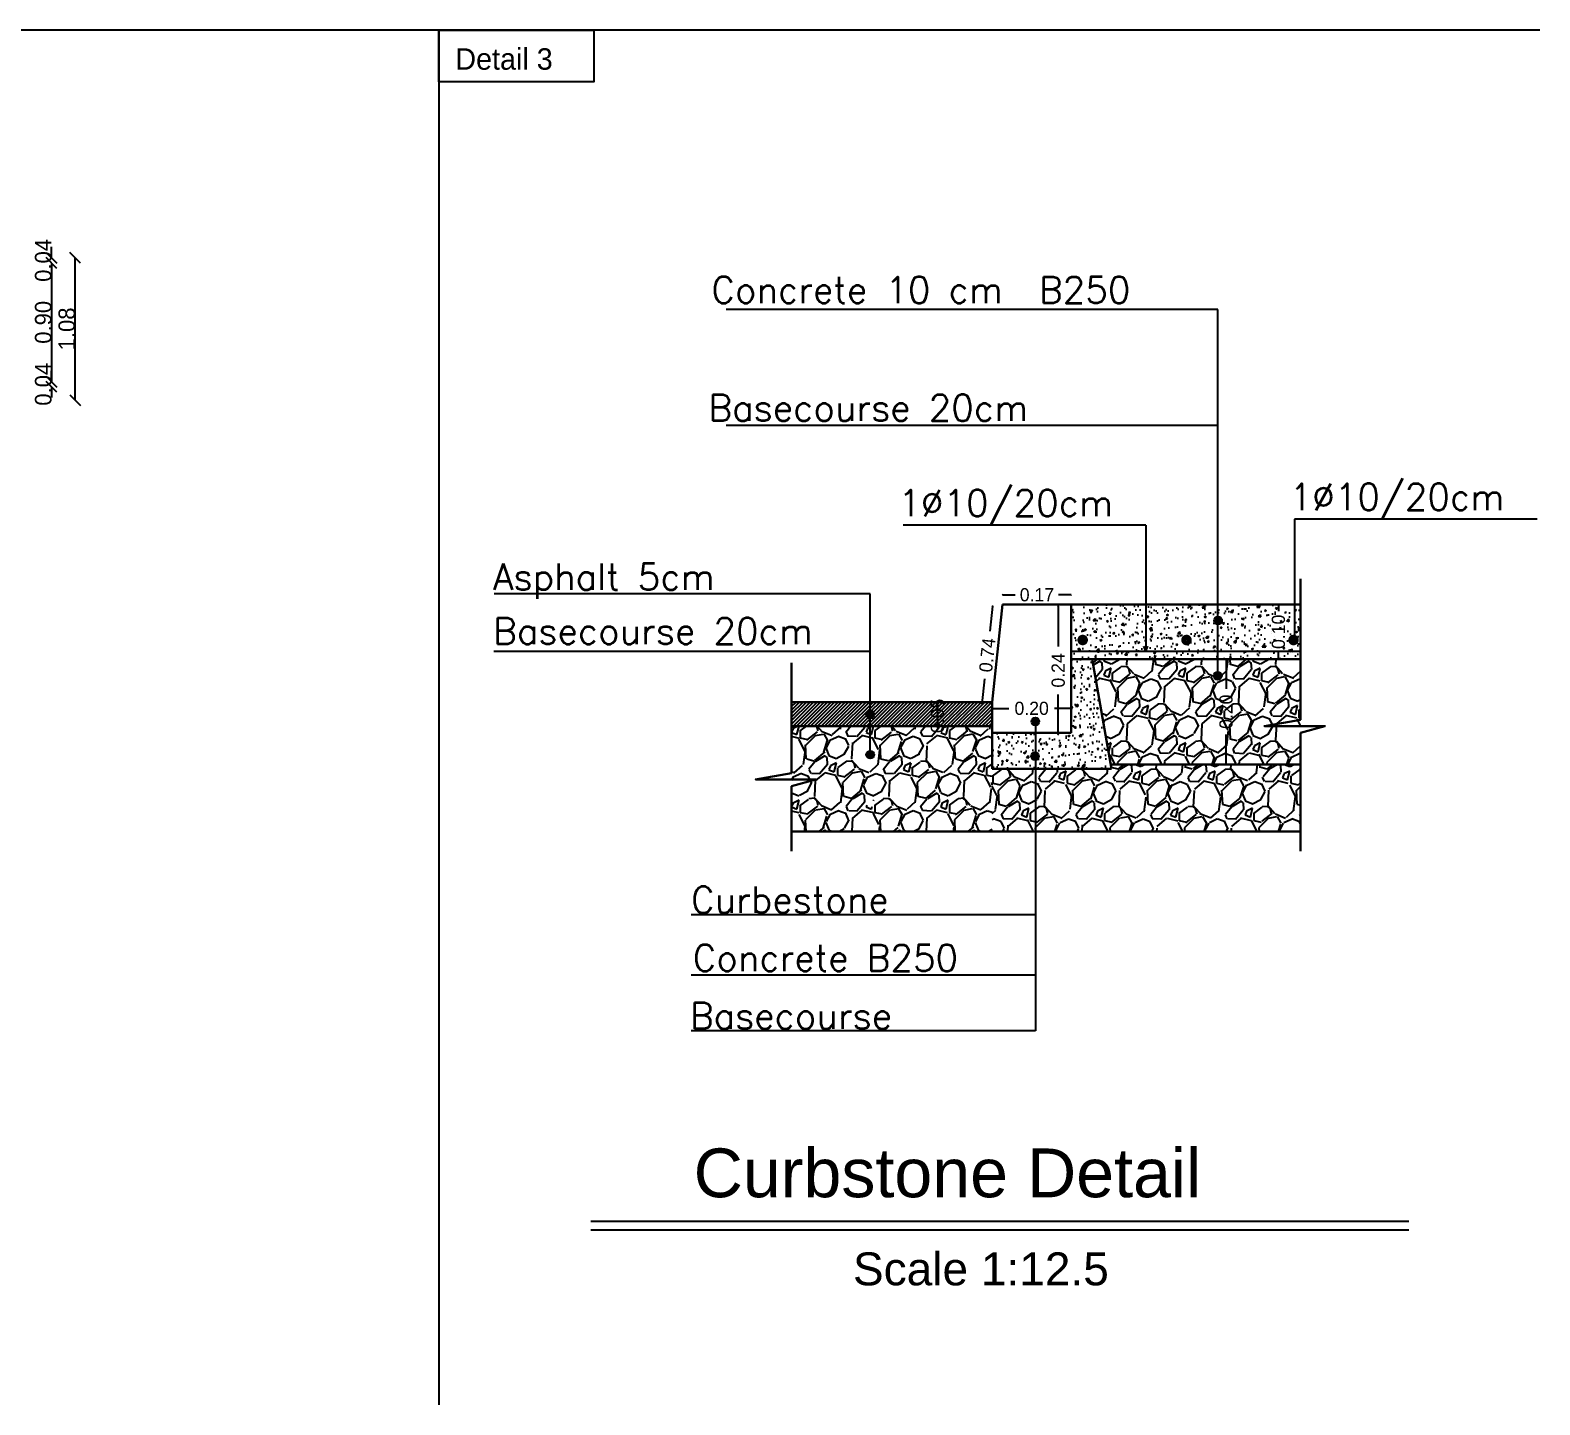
# Model space of a CAD drawing. Extents: x 151242 to 151523, y 158752 to 159354.
# Drawn here: x 151377.65 to 151400.56, y 158812.15 to 158833.02 of the extents above; entities that cross this region are included whole.
import ezdxf

# ---------------------------------------------------------------- set-up
doc = ezdxf.new("R2010")
doc.units = 0
doc.header["$LTSCALE"] = 3
doc.header["$MEASUREMENT"] = 0
doc.header["$PDMODE"] = 2
doc.header["$PDSIZE"] = 0.03
doc.linetypes.add('HIDDEN', pattern=[9.524999999999999, 6.349999999999999, -3.174999999999999])
doc.layers.get('0').update_dxf_attribs({"linetype": 'CONTINUOUS'})
doc.layers.get('DEFPOINTS').update_dxf_attribs({"linetype": 'CONTINUOUS'})
for name, color, linetype in [('0-FRAME', 13, 'CONTINUOUS'), ('1622', 7, 'HIDDEN'), ('BOUNDRY CT', 40, 'CONTINUOUS'), ('HACH', 8, 'CONTINUOUS'), ('POLI', 3, 'CONTINUOUS'), ('ST', 2, 'CONTINUOUS'), ('TEXTS', 1, 'CONTINUOUS')]:
    doc.layers.add(name, color=color, linetype=linetype)
doc.styles.add('BROWDWAY', font='', dxfattribs={"height": 0.4})
doc.styles.add('FUTURA', font='SAS_____.PFB')
doc.styles.add('ROMANS', font='romans.shx')
doc.styles.get('BROWDWAY').set_extended_font_data('BroadwayEngraved BT')
doc.dimstyles.new('1-25', dxfattribs={"dimtxt": 0.2, "dimasz": 0.01, "dimexe": 0, "dimexo": 0, "dimgap": 0.08, "dimtad": 0, "dimlfac": 0.25, "dimzin": 0, "dimdsep": 46, "dimtxsty": 'Standard', "dimblk1": 'OBLIQUE', "dimblk2": 'OBLIQUE', "dimsah": 1, "dimcen": 0, "dimse1": 1, "dimse2": 1, "dimclrd": 256, "dimclre": 256, "dimclrt": 4, "dimadec": 0, "dimazin": 0, "dimtfac": 5.55555555555555, "dimtix": 1, "dimtofl": 0, "dimtmove": 2, "dimatfit": 3, "dimldrblk": 'OBLIQUE', "dimfxl": 1, "dimtolj": 1, "dimtzin": 0, "dimarcsym": 0})
doc.dimstyles.new('1.50ma', dxfattribs={"dimtxt": 0.25, "dimasz": 0.1635000000000001, "dimexe": 0.18, "dimexo": 0.0625, "dimgap": 0, "dimtad": 1, "dimlfac": 0.5, "dimzin": 0, "dimdsep": 46, "dimtxsty": 'Standard', "dimblk": 'OBLIQUE', "dimcen": 0, "dimse1": 1, "dimse2": 1, "dimclrd": 250, "dimclrt": 4, "dimadec": 0, "dimazin": 0, "dimtfac": 1, "dimtix": 1, "dimtofl": 0, "dimtmove": 0, "dimatfit": 3, "dimldrblk": 'OBLIQUE', "dimfxl": 0.18, "dimtolj": 1, "dimtzin": 0, "dimarcsym": 0})
pattern_1 = [(49.99999999999999, (0, 0), (0.2869040730403014, -0.02510085399303804), [0.03, -0.33]), (355, (0, 0), (-0.05550053344520001, 0.3008768534800048), [0.024, -0.264]), (100.45144446, (0.0239086724, -0.0020917376), (0.2314035386908448, 0.2757759963874518), [0.0254960768, -0.2804568447999999]), (46.18420000000002, (0, 0.08), (0.4268965322686289, -0.06620771231723062), [0.04499999999999999, -0.4949999999999999]), (96.63563549, (0.035574698, 0.0744826772), (0.3738647782696913, 0.3896474403098202), [0.0382441368, -0.4206855039999999]), (351.1841639899999, (0, 0.08), (0.3738647780219093, 0.3896474401079961), [0.036, -0.3960000004]), (21, (0.04, 0.06), (0.2387628208473847, -0.1610475562661355), [0.03, -0.33]), (326.0000000000001, (0.04, 0.06), (0.0973261327686327, 0.2900600180187412), [0.024, -0.264]), (71.45144474, (0.0598969016, 0.0465793704), (0.3360889506919885, 0.1290124611225415), [0.025496076, -0.2804568448]), (37.50000000000001, (0, 0), (0.004863942126916268, 0.1331575415325246), [0, -0.2608, 0, -0.268, 0, -0.265]), (7.499999999999999, (0, 0), (0.1052278149768594, 0.1577646847529441), [0, -0.1528, 0, -0.2548, 0, -0.101]), (327.5, (-0.0892, 0), (0.2135289744689636, -0.009021948693751903), [0, -0.1, 0, -0.312, 0, -0.414]), (317.5, (-0.1292, 0), (0.2332744677369545, 0.04004199293292709), [0, -0.13, 0, -0.2072, 0, -0.294])]
pattern_2 = [(273.0128, (150725.0591617529, 158805.56847989), (0.565687183919264, -9.61665198302235), [0.1076288, -10.6552704]), (229.9697, (150725.0648186071, 158805.4609996592), (6.222545186769226, 7.353906201668882), [0.1846943999999984, -18.28473999999978]), (177.5104, (150724.9460246679, 158805.319578303), (11.87939358012058, -0.5656955821276818), [0.1302303999999985, -12.89282559999983]), (312.2737000000001, (150724.8668287084, 158804.957539631), (-10.7480254936114, 11.8793918380825), [0.1681904, -16.6508464]), (337.8337, (150724.9799657934, 158804.8330888375), (-9.616655797693452, 3.959790341478234), [0.164924, -16.3274984]), (42.27369999999998, (150725.1327008581, 158804.7708634408), (-11.8793918380825, -10.7480254936114), [0.1681904, -16.6508464]), (82.6942, (150725.2571516516, 158804.8840005258), (-1.697065857817582, -13.01076350148066), [0.2224232, -22.0198792]), (117.2553, (150725.2854359229, 158805.1046178415), (-8.485273153999925, 16.40488127990042), [0.2099903999999974, -20.7890567999998]), (166.4296, (150725.1892694006, 158805.2912940317), (-11.87939577410374, 2.828419659008823), [0.16876, -16.7072584]), (220.2364, (150725.0252206274, 158805.3308920115), (6.788220844859939, 5.656859574661686), [0.1926656, -9.440610399999999]), (267.3974, (150724.8781424169, 158805.206441218), (-0.565694062433434, -13.01076445313825), [0.2491584000000001, -24.66670000000001]), (183.8141, (150725.4325141333, 158805.5119113475), (-7.353910671502291, -0.5656886117171255), [0.0850408, -8.4190752]), (216.4692, (150725.3476613196, 158805.5062544932), (8.485284878577707, 6.222534229592313), [0.1617896, -16.0172088]), (270, (150725.2175536719, 158805.410087971), (0.5656855999999999, -0.5656856000000001), [0.1131368, -1.0182336]), (248.1986, (150725.1100734411, 158805.4383722422), (1.697055372806991, 3.959798571969967), [0.06092640000000001, -6.031691999999998]), (336.8013999999999, (150725.0874460241, 158805.3818036997), (-2.262741803606685, 1.131371054965168), [0.0861624, -4.221969599999999]), (75.96379999999999, (150725.1666419836, 158805.3478625742), (0.5656829012835892, 2.82842741088613), [0.1399432, -4.5248184]), (206.5651, (150725.2005831091, 158805.4836270762), (1.697055617416976, 0.5656865740657836), [0.1011928, -2.4286296]), (61.38950000000002, (150724.7593484776, 158805.0537061533), (3.959803342203989, 7.353907643999976), [0.14176, -14.034276]), (115.3461999999999, (150724.8272307286, 158805.1781569468), (3.95980187121851, -8.485279893827348), [0.1189288, -11.7739264]), (338.1986, (150725.0874460241, 158805.5967641612), (-3.959798571969967, 1.697055372806991), [0.121852, -5.9707664]), (28.61050000000004, (150725.2005831091, 158805.5515093272), (-7.353907643999976, -3.959803342203984), [0.14176, -14.03427599999999]), (24.44400000000003, (150725.1100734411, 158804.7029811898), (-3.959796753309471, -1.697059583044435), [0.136704, -6.698499200000001]), (339.7751, (150725.2345242346, 158804.7595497323), (-9.050964316442156, 3.39411890381011), [0.1145424, -11.3397144]), (111.8014, (150725.6587883033, 158805.0367355905), (-1.697055372806991, 3.959798571969967), [0.1218519999999991, -5.970766399999967]), (62.35400000000001, (150725.6135334693, 158805.1498726755), (-5.091173076708678, -9.616650256318806), [0.1341047999999985, -13.27633919999982]), (114.444, (150725.3816024451, 158804.7595497323), (1.697059583044432, -3.959796753309472), [0.06835199999999925, -6.766851199999912]), (146.3099, (150725.6248471778, 158805.002794465), (-2.828426210820607, 1.697058039825466), [0.040792, -4.038423199999997]), (210.9638, (150725.5909060523, 158805.025421882), (2.26274090973296, 1.131372257679343), [0.164924, -3.133559999999999]), (231.009, (150725.4494846961, 158804.9405690683), (5.091169069724893, 6.222539147442219), [0.15284, -15.1311384]), (348.6901, (150725.2175536719, 158805.296950886), (-1.697056779596571, 0.5656844198755618), [0.1153776, -2.7690632]), (38.15720000000004, (150725.3306907568, 158805.274323469), (10.74802723940545, 8.485276490989566), [0.2014351999999998, -19.94205039999999]), (105.9453999999998, (150725.4890826758, 158805.3987742625), (1.697056477006944, -6.222539907373321), [0.08236479999999956, -8.154139199999944]), (135, (150725.4664552588, 158805.477970222), (-1.131370849898476, 1.6e-16), [0.048, -0.752]), (165.2564, (150725.4212004248, 158804.9462259225), (6.222538171221657, -1.697060556550131), [0.1111391999999988, -11.0028159999999]), (93.01279999999954, (150725.3137201941, 158804.9745101938), (-0.5656871839192661, 9.61665198302235), [0.2152575999999997, -10.54764159999998]), (45, (150725.3024064856, 158805.1894706553), (1.6e-16, 1.131370849898476), [0.208, -0.592]), (10.30480000000005, (150725.4494846961, 158805.3365488657), (-9.616653846852067, -1.697048156918531), [0.1264911999999999, -12.52261919999998]), (299.0546, (150725.5739354896, 158805.3591762827), (1.697056409116411, -2.82842713376804), [0.1164815999999998, -5.707606399999986]), (252.646, (150725.6305040321, 158805.2573529063), (-5.091162089498364, -16.40487931493789), [0.1896519999999984, -18.77557919999978]), (220.4261, (150725.5739354896, 158805.0763335703), (-7.919593324210969, -6.788228356127291), [0.2006391999999995, -19.86325919999993])]

# ---------------------------------------------------------------- blocks, each defined once
blk = doc.blocks.new('_OBLIQUE')
at = {"color": 0, "linetype": 'ByBlock'}
blk.add_line((-0.5, -0.5), (0.5, 0.5), dxfattribs=at)
blk = doc.blocks.new('*D333')
at = {"lineweight": -2, "ltscale": 0.1, "transparency": 16777216}
for p, q in [((151395.7995566402, 158823.4708558927), (151395.7995566402, 158823.0175225594)), ((151395.7995566402, 158821.8708558927), (151395.7995566402, 158822.3241892261))]:
    blk.add_line(p, q, dxfattribs=at)
at = {"layer": 'DEFPOINTS', "color": 0, "ltscale": 0.1, "transparency": 16777216}
for p in [(151395.8990928074, 158823.4708558927), (151395.7995566402, 158821.8708558927), (151395.8990928074, 158821.8708558927)]:
    blk.add_point(p, dxfattribs=at)
at = {"lineweight": -2, "ltscale": 0.1, "transparency": 16777216, "xscale": 0.01, "yscale": 0.01, "zscale": 0.01}
for p, rotation in [((151395.7995566402, 158823.4708558927), 90), ((151395.7995566402, 158821.8708558927), 270)]:
    blk.add_blockref('_OBLIQUE', p, dxfattribs=dict(at, rotation=rotation))
at = {"color": 4, "ltscale": 0.1, "transparency": 16777216, "insert": (151395.7995566402, 158822.6708558928), "char_height": 0.2, "attachment_point": 5, "rotation": 90}
blk.add_mtext('\\A1;0.20', dxfattribs=at)
blk = doc.blocks.new('*D334')
at = {"lineweight": -2, "ltscale": 0.1, "transparency": 16777216}
for p, q in [((151396.5944153712, 158824.2967243038), (151396.5944153712, 158824.1971234316)), ((151396.5944153712, 158823.4708558927), (151396.5944153712, 158823.5704567649))]:
    blk.add_line(p, q, dxfattribs=at)
at = {"layer": 'DEFPOINTS', "color": 0, "ltscale": 0.1, "transparency": 16777216}
for p in [(151396.5944153712, 158824.2967243038), (151396.6820216177, 158824.2967243038), (151396.6820216177, 158823.4708558927)]:
    blk.add_point(p, dxfattribs=at)
at = {"lineweight": -2, "ltscale": 0.1, "transparency": 16777216, "xscale": 0.01, "yscale": 0.01, "zscale": 0.01}
for p, rotation in [((151396.5944153712, 158824.2967243038), 90), ((151396.5944153712, 158823.4708558927), 270)]:
    blk.add_blockref('_OBLIQUE', p, dxfattribs=dict(at, rotation=rotation))
at = {"color": 4, "ltscale": 0.1, "transparency": 16777216, "insert": (151396.5944153712, 158823.8837900983), "char_height": 0.2, "attachment_point": 5, "rotation": 90}
blk.add_mtext('\\A1;0.10', dxfattribs=at)
blk = doc.blocks.new('*D567')
at = {"layer": '1622', "lineweight": -2, "ltscale": 0.1, "transparency": 16777216}
for p, q in [((151392.4092782378, 158824.4453682684), (151392.5992782378, 158824.4453682684)), ((151393.4492782378, 158824.4453682684), (151393.2592782378, 158824.4453682684))]:
    blk.add_line(p, q, dxfattribs=at)
at = {"layer": 'DEFPOINTS', "color": 0, "ltscale": 0.1, "transparency": 16777216}
for p in [(151392.4092782378, 158824.4453682684), (151392.4092782378, 158824.2709239338), (151393.4492782378, 158824.2708558928)]:
    blk.add_point(p, dxfattribs=at)
at = {"layer": '1622', "lineweight": -2, "ltscale": 0.1, "transparency": 16777216, "xscale": 0.01, "yscale": 0.01, "zscale": 0.01, "rotation": 180}
blk.add_blockref('_OBLIQUE', (151392.4092782378, 158824.4453682684), dxfattribs=at)
at = {"layer": '1622', "lineweight": -2, "ltscale": 0.1, "transparency": 16777216, "xscale": 0.01, "yscale": 0.01, "zscale": 0.01}
blk.add_blockref('_OBLIQUE', (151393.4492782378, 158824.4453682684), dxfattribs=at)
at = {"layer": '1622', "color": 4, "ltscale": 0.1, "transparency": 16777216, "insert": (151392.9292782378, 158824.4453682684), "char_height": 0.2, "attachment_point": 5}
blk.add_mtext('\\A1;0.17', dxfattribs=at)
blk = doc.blocks.new('*D568')
at = {"layer": '1622', "lineweight": -2, "ltscale": 0.1, "transparency": 16777216}
for p, q in [((151393.2529180234, 158824.2709239338), (151393.2529180234, 158823.6613230617)), ((151393.2529180234, 158822.3250555229), (151393.2529180234, 158822.934656395))]:
    blk.add_line(p, q, dxfattribs=at)
at = {"layer": 'DEFPOINTS', "color": 0, "ltscale": 0.1, "transparency": 16777216}
for p in [(151393.3164784734, 158824.2709239338), (151393.2529180234, 158822.3250555229), (151393.3164784734, 158822.3250555229)]:
    blk.add_point(p, dxfattribs=at)
at = {"layer": '1622', "lineweight": -2, "ltscale": 0.1, "transparency": 16777216, "xscale": 0.01, "yscale": 0.01, "zscale": 0.01}
for p, rotation in [((151393.2529180234, 158824.2709239338), 90), ((151393.2529180234, 158822.3250555229), 270)]:
    blk.add_blockref('_OBLIQUE', p, dxfattribs=dict(at, rotation=rotation))
at = {"layer": '1622', "color": 4, "ltscale": 0.1, "transparency": 16777216, "insert": (151393.2529180234, 158823.2979897284), "char_height": 0.2, "attachment_point": 5, "rotation": 90}
blk.add_mtext('\\A1;0.24', dxfattribs=at)
blk = doc.blocks.new('*D569')
at = {"layer": '1622', "lineweight": -2, "ltscale": 0.1, "transparency": 16777216}
for p, q in [((151392.2492782379, 158822.7216253792), (151392.5026115712, 158822.7216253792)), ((151393.4492782378, 158822.7216253792), (151393.1959449045, 158822.7216253792))]:
    blk.add_line(p, q, dxfattribs=at)
at = {"layer": 'DEFPOINTS', "color": 0, "ltscale": 0.1, "transparency": 16777216}
for p in [(151392.2492782379, 158822.7216253792), (151392.2492782379, 158822.4537180437), (151393.4492782378, 158822.4537180437)]:
    blk.add_point(p, dxfattribs=at)
at = {"layer": '1622', "lineweight": -2, "ltscale": 0.1, "transparency": 16777216, "xscale": 0.01, "yscale": 0.01, "zscale": 0.01, "rotation": 180}
blk.add_blockref('_OBLIQUE', (151392.2492782379, 158822.7216253792), dxfattribs=at)
at = {"layer": '1622', "lineweight": -2, "ltscale": 0.1, "transparency": 16777216, "xscale": 0.01, "yscale": 0.01, "zscale": 0.01}
blk.add_blockref('_OBLIQUE', (151393.4492782378, 158822.7216253792), dxfattribs=at)
at = {"layer": '1622', "color": 4, "ltscale": 0.1, "transparency": 16777216, "insert": (151392.8492782378, 158822.7216253792), "char_height": 0.2, "attachment_point": 5}
blk.add_mtext('\\A1;0.20', dxfattribs=at)
blk = doc.blocks.new('*D570')
at = {"layer": '1622', "lineweight": -2, "ltscale": 0.1, "transparency": 16777216}
blk.add_line((151391.4208104557, 158822.7904102861), (151391.4208104557, 158822.4254311936), dxfattribs=at)
at = {"layer": 'DEFPOINTS', "color": 0, "ltscale": 0.1, "transparency": 16777216}
for p in [(151391.4208104557, 158822.7904102861), (151391.4208104557, 158822.4254311936), (151391.4208104557, 158822.4254311936)]:
    blk.add_point(p, dxfattribs=at)
at = {"layer": '1622', "lineweight": -2, "ltscale": 0.1, "transparency": 16777216, "xscale": 0.01, "yscale": 0.01, "zscale": 0.01}
for p, rotation in [((151391.4208104557, 158822.7904102861), 90), ((151391.4208104557, 158822.4254311936), 270)]:
    blk.add_blockref('_OBLIQUE', p, dxfattribs=dict(at, rotation=rotation))
at = {"layer": '1622', "color": 4, "ltscale": 0.1, "transparency": 16777216, "insert": (151391.4208104557, 158822.6079207399), "char_height": 0.2, "attachment_point": 5, "rotation": 90}
blk.add_mtext('\\A1;0.05', dxfattribs=at)
blk = doc.blocks.new('*D571')
at = {"layer": '1622', "lineweight": -2, "ltscale": 0.1, "transparency": 16777216}
for p, q in [((151392.2567144062, 158824.2709239338), (151392.2157527504, 158823.8918971182)), ((151392.0967144063, 158822.7904102862), (151392.1376760621, 158823.1694371018))]:
    blk.add_line(p, q, dxfattribs=at)
at = {"layer": 'DEFPOINTS', "color": 0, "ltscale": 0.1, "transparency": 16777216}
for p in [(151392.2567144064, 158824.2709239338), (151392.0967144064, 158822.7904102861), (151392.0967144063, 158822.7904102862)]:
    blk.add_point(p, dxfattribs=at)
at = {"layer": '1622', "lineweight": -2, "ltscale": 0.1, "transparency": 16777216, "xscale": 0.01, "yscale": 0.01, "zscale": 0.01}
for p, rotation in [((151392.2567144062, 158824.2709239338), 83.83194907791446), ((151392.0967144063, 158822.7904102862), 263.8319490779145)]:
    blk.add_blockref('_OBLIQUE', p, dxfattribs=dict(at, rotation=rotation))
at = {"layer": '1622', "color": 4, "ltscale": 0.1, "transparency": 16777216, "insert": (151392.1767144063, 158823.53066711), "char_height": 0.2, "attachment_point": 5, "rotation": 83.83194907791446}
blk.add_mtext('\\A1;0.74', dxfattribs=at)
blk = doc.blocks.new('*D851')
at = {"layer": '0-FRAME', "color": 250, "lineweight": -2, "transparency": 16777216}
for p, q in [((151377.9760265593, 158829.5617250857), (151377.9760265593, 158829.7252250857)), ((151377.9760265593, 158829.4817250857), (151377.9760265593, 158829.3182250857))]:
    blk.add_line(p, q, dxfattribs=at)
at = {"layer": 'DEFPOINTS', "color": 0, "transparency": 16777216}
for p in [(151378.2078365631, 158829.5617250857), (151377.9760265593, 158829.4817250857), (151378.2078365631, 158829.4817250857)]:
    blk.add_point(p, dxfattribs=at)
at = {"layer": '0-FRAME', "color": 250, "lineweight": -2, "transparency": 16777216, "xscale": 0.1635000000000001, "yscale": 0.1635000000000001, "zscale": 0.1635000000000001}
for p, rotation in [((151377.9760265593, 158829.5617250857), 270), ((151377.9760265593, 158829.4817250857), 90)]:
    blk.add_blockref('_OBLIQUE', p, dxfattribs=dict(at, rotation=rotation))
at = {"layer": '0-FRAME', "color": 4, "transparency": 16777216, "insert": (151377.8510265593, 158829.5217250857), "char_height": 0.25, "attachment_point": 5, "rotation": 90}
blk.add_mtext('\\A1;0.04', dxfattribs=at)
blk = doc.blocks.new('*D852')
at = {"layer": '1622', "color": 250, "lineweight": -2, "ltscale": 0.1, "transparency": 16777216}
blk.add_line((151377.9760265593, 158829.4817250857), (151377.9760265593, 158827.6817250857), dxfattribs=at)
at = {"layer": 'DEFPOINTS', "color": 0, "ltscale": 0.1, "transparency": 16777216}
for p in [(151378.4494788721, 158829.4817250857), (151377.9760265593, 158827.6817250857), (151378.4494788721, 158827.6817250857)]:
    blk.add_point(p, dxfattribs=at)
at = {"layer": '1622', "color": 250, "lineweight": -2, "ltscale": 0.1, "transparency": 16777216, "xscale": 0.1635000000000001, "yscale": 0.1635000000000001, "zscale": 0.1635000000000001}
for p, rotation in [((151377.9760265593, 158829.4817250857), 90), ((151377.9760265593, 158827.6817250857), 270)]:
    blk.add_blockref('_OBLIQUE', p, dxfattribs=dict(at, rotation=rotation))
at = {"layer": '1622', "color": 4, "ltscale": 0.1, "transparency": 16777216, "insert": (151377.8510265593, 158828.5817250857), "char_height": 0.25, "attachment_point": 5, "rotation": 90}
blk.add_mtext('\\A1;0.90', dxfattribs=at)
blk = doc.blocks.new('*D853')
at = {"layer": '1622', "color": 250, "lineweight": -2, "ltscale": 0.1, "transparency": 16777216}
for p, q in [((151377.9760265593, 158827.6817250857), (151377.9760265593, 158827.8452250856)), ((151377.9760265593, 158827.6017250857), (151377.9760265593, 158827.4382250857))]:
    blk.add_line(p, q, dxfattribs=at)
at = {"layer": 'DEFPOINTS', "color": 0, "ltscale": 0.1, "transparency": 16777216}
for p in [(151377.9760265593, 158827.6017250857), (151378.1965609994, 158827.6817250857), (151378.1965609994, 158827.6017250857)]:
    blk.add_point(p, dxfattribs=at)
at = {"layer": '1622', "color": 250, "lineweight": -2, "ltscale": 0.1, "transparency": 16777216, "xscale": 0.1635000000000001, "yscale": 0.1635000000000001, "zscale": 0.1635000000000001}
for p, rotation in [((151377.9760265593, 158827.6817250857), 270), ((151377.9760265593, 158827.6017250857), 90)]:
    blk.add_blockref('_OBLIQUE', p, dxfattribs=dict(at, rotation=rotation))
at = {"layer": '1622', "color": 4, "ltscale": 0.1, "transparency": 16777216, "insert": (151377.8510265593, 158827.6417250857), "char_height": 0.25, "attachment_point": 5, "rotation": 90}
blk.add_mtext('\\A1;0.04', dxfattribs=at)
blk = doc.blocks.new('*D855')
at = {"layer": '0-FRAME', "color": 250, "lineweight": -2, "transparency": 16777216}
blk.add_line((151378.3333819089, 158827.4017250857), (151378.3333819089, 158829.5617250857), dxfattribs=at)
at = {"layer": 'DEFPOINTS', "color": 0, "transparency": 16777216}
for p in [(151378.3333819089, 158829.5617250857), (151380.1723220272, 158829.5617250857), (151380.1723220272, 158827.4017250857)]:
    blk.add_point(p, dxfattribs=at)
at = {"layer": '0-FRAME', "color": 250, "lineweight": -2, "transparency": 16777216, "xscale": 0.1635000000000001, "yscale": 0.1635000000000001, "zscale": 0.1635000000000001}
for p, rotation in [((151378.3333819089, 158829.5617250857), 90), ((151378.3333819089, 158827.4017250857), 270)]:
    blk.add_blockref('_OBLIQUE', p, dxfattribs=dict(at, rotation=rotation))
at = {"layer": '0-FRAME', "color": 4, "transparency": 16777216, "insert": (151378.2083819089, 158828.4817250857), "char_height": 0.25, "attachment_point": 5, "rotation": 90}
blk.add_mtext('\\A1;1.08', dxfattribs=at)

msp = doc.modelspace()

# ---------------------------------------------------------------- hatches: boundary and pattern name
at = {"layer": 'BOUNDRY CT', "ltscale": 0.5}
h = msp.add_hatch(dxfattribs=at)
h.set_pattern_fill('AR-CONC', color=8, scale=0.04, style=0)
h.set_pattern_definition(pattern_1)
h.paths.add_polyline_path([(151395.6734908938, 158824.1136564639), (151395.6734908938, 158824.2967243038), (151393.4492782378, 158824.2967243038), (151393.4492782378, 158823.4708558927), (151395.6734908938, 158823.4708558927), (151395.6734908938, 158823.9946368716, -0.3915315316035664), (151395.61845398, 158824.0541466677, -0.3915315316035664)])
h.paths.add_polyline_path([(151396.9297781389, 158824.2967243038), (151395.6734908938, 158824.2967243038), (151395.6734908938, 158824.1136564639, -0.4372653113332789), (151395.7378370862, 158824.0541466677, -0.4372653113332789), (151395.6734908938, 158823.9946368716), (151395.6734908938, 158823.4708558927), (151396.9297781389, 158823.4708558927)])
h.paths.add_polyline_path([(151396.5044153712, 158823.6937900983), (151396.5044153712, 158824.0737900983), (151396.6844153712, 158824.0737900983), (151396.6844153712, 158823.6937900983)], flags=24)
h = msp.add_hatch(dxfattribs=at)
h.set_pattern_fill('AR-CONC', color=8, scale=0.04, style=0)
h.set_pattern_definition(pattern_1)
h.paths.add_polyline_path([(151393.7662550929, 158823.4708558927), (151393.4492782378, 158823.4708558927), (151393.4492782378, 158822.3509239339), (151392.2492782378, 158822.3509239339), (151392.2492782378, 158822.1531712578), (151392.2492782378, 158821.8019059869), (151392.8881865555, 158821.8019059869), (151392.8881865555, 158821.9363581498, -0.4142135623730943), (151392.8284950024, 158821.9960497029, -1), (151392.9478781086, 158821.9960497029, -0.4142135623730943), (151392.8881865555, 158821.9363581498), (151392.8881865555, 158821.8019059869), (151394.0621695459, 158821.8019059869)])
at = {"layer": 'HACH'}
for points in [[(151395.7378370862, 158824.0541466677, 1), (151395.61845398, 158824.0541466677, 1)], [(151395.7331824469, 158823.2172507632, 1), (151395.6137993407, 158823.2172507632, 1)], [(151390.4592865498, 158822.6308233373, 1), (151390.3399034436, 158822.6308233373, 1)], [(151392.9652785625, 158822.5233321003, -1), (151392.8458954563, 158822.5233321003, -1)], [(151390.4592865498, 158822.0190564548, 1), (151390.3399034436, 158822.0190564548, 1)], [(151392.9603501252, 158821.9960497029, 1), (151392.840967019, 158821.9960497029, 1)]]:
    msp.add_hatch(color=256, dxfattribs=at).paths.add_polyline_path(points)
h = msp.add_hatch(dxfattribs=at)
h.set_pattern_fill('GRAVEL', color=256, scale=0.8, angle=45, style=0)
h.set_pattern_definition([(273.0128, (151393.3442409443, 158822.8438348237), (0.565687183919264, -9.61665198302235), [0.1076288, -10.6552704]), (229.9697, (151393.3498977986, 158822.7363545929), (6.222545186769226, 7.353906201668882), [0.1846943999999977, -18.2847399999997]), (177.5104, (151393.2311038593, 158822.5949332367), (11.87939358012058, -0.5656955821276818), [0.1302303999999979, -12.89282559999975]), (312.2737000000001, (151393.1519078998, 158822.2328945647), (-10.7480254936114, 11.8793918380825), [0.1681904, -16.6508464]), (337.8337, (151393.2650449848, 158822.1084437712), (-9.616655797693452, 3.959790341478234), [0.164924, -16.3274984]), (42.27369999999996, (151393.4177800496, 158822.0462183745), (-11.8793918380825, -10.7480254936114), [0.1681904, -16.6508464]), (82.6942, (151393.542230843, 158822.1593554595), (-1.697065857817579, -13.01076350148066), [0.2224232, -22.0198792]), (117.2553, (151393.5705151143, 158822.3799727752), (-8.485273153999925, 16.40488127990042), [0.2099903999999962, -20.78905679999972]), (166.4296, (151393.474348592, 158822.5666489654), (-11.87939577410374, 2.828419659008823), [0.16876, -16.7072584]), (220.2364, (151393.3102998188, 158822.6062469452), (6.788220844859939, 5.656859574661685), [0.1926656, -9.440610399999999]), (267.3974, (151393.1632216083, 158822.4817961517), (-0.565694062433434, -13.01076445313825), [0.2491584000000001, -24.66670000000001]), (183.8141, (151393.7175933248, 158822.7872662812), (-7.353910671502291, -0.5656886117171255), [0.0850408, -8.4190752]), (216.4692, (151393.632740511, 158822.7816094269), (8.485284878577707, 6.222534229592313), [0.1617896, -16.0172088]), (270, (151393.5026328633, 158822.6854429047), (0.5656855999999999, -0.5656856000000001), [0.1131368, -1.0182336]), (248.1986, (151393.3951526326, 158822.7137271759), (1.697055372806991, 3.959798571969967), [0.06092640000000001, -6.031691999999998]), (336.8013999999999, (151393.3725252156, 158822.6571586334), (-2.262741803606685, 1.131371054965168), [0.0861624, -4.221969599999999]), (75.96379999999999, (151393.451721175, 158822.6232175079), (0.5656829012835892, 2.82842741088613), [0.1399432, -4.5248184]), (206.5651, (151393.4856623005, 158822.7589820099), (1.697055617416976, 0.5656865740657836), [0.1011928, -2.4286296]), (61.38950000000002, (151393.0444276691, 158822.329061087), (3.959803342203989, 7.353907643999976), [0.14176, -14.034276]), (115.3461999999999, (151393.1123099201, 158822.4535118804), (3.959801871218509, -8.485279893827343), [0.1189288, -11.77392639999999]), (338.1986, (151393.3725252156, 158822.8721190949), (-3.959798571969967, 1.697055372806991), [0.121852, -5.9707664]), (28.61050000000004, (151393.4856623005, 158822.8268642609), (-7.353907643999976, -3.959803342203984), [0.14176, -14.034276]), (24.44400000000003, (151393.3951526326, 158821.9783361235), (-3.959796753309469, -1.697059583044435), [0.136704, -6.698499200000001]), (339.7751, (151393.519603426, 158822.034904666), (-9.050964316442156, 3.39411890381011), [0.1145424, -11.3397144]), (111.8014, (151393.9438674948, 158822.3120905242), (-1.697055372806991, 3.959798571969967), [0.1218519999999985, -5.970766399999948]), (62.35400000000001, (151393.8986126608, 158822.4252276092), (-5.091173076708678, -9.616650256318804), [0.1341047999999979, -13.27633919999974]), (114.444, (151393.6666816365, 158822.034904666), (1.697059583044432, -3.959796753309469), [0.0683519999999991, -6.766851199999867]), (146.3099, (151393.9099263693, 158822.2781493987), (-2.828426210820607, 1.697058039825463), [0.040792, -4.038423199999997]), (210.9638, (151393.8759852438, 158822.3007768157), (2.26274090973296, 1.131372257679343), [0.1649239999999998, -3.133559999999999]), (231.009, (151393.7345638875, 158822.215924002), (5.091169069724893, 6.222539147442219), [0.15284, -15.1311384]), (348.6901, (151393.5026328633, 158822.5723058197), (-1.697056779596571, 0.5656844198755618), [0.1153776, -2.7690632]), (38.15720000000004, (151393.6157699483, 158822.5496784027), (10.74802723940545, 8.485276490989566), [0.2014351999999997, -19.94205039999999]), (105.9453999999997, (151393.7741618673, 158822.6741291962), (1.697056477006944, -6.222539907373321), [0.0823648, -8.154139199999989]), (135, (151393.7515344503, 158822.7533251557), (-1.131370849898476, 1.6e-16), [0.048, -0.752]), (165.2564, (151393.7062796163, 158822.2215808562), (6.222538171221657, -1.697060556550131), [0.1111391999999982, -11.00281599999986]), (93.01279999999954, (151393.5987993855, 158822.2498651275), (-0.5656871839192661, 9.61665198302235), [0.2152575999999997, -10.54764159999998]), (45, (151393.587485677, 158822.4648255889), (1.6e-16, 1.131370849898476), [0.208, -0.592]), (10.30480000000005, (151393.7345638875, 158822.6119037994), (-9.616653846852067, -1.697048156918531), [0.1264911999999994, -12.52261919999996]), (299.0546, (151393.859014681, 158822.6345312164), (1.69705640911641, -2.828427133768039), [0.1164815999999998, -5.707606399999986]), (252.646, (151393.9155832235, 158822.5327078399), (-5.091162089498364, -16.40487931493789), [0.1896519999999977, -18.7755791999997]), (220.4261, (151393.859014681, 158822.351688504), (-7.919593324210969, -6.788228356127291), [0.2006391999999995, -19.86325919999993])])
h.paths.add_polyline_path([(151393.7662550929, 158823.4708558927), (151394.0499443295, 158821.8708558927), (151396.9297781389, 158821.8708558927), (151396.9297781389, 158823.4708558927)])
h = msp.add_hatch(dxfattribs=at)
h.set_pattern_fill('GRAVEL', color=256, scale=0.8, angle=45, style=0)
h.set_pattern_definition(pattern_2)
h.paths.add_polyline_path([(151392.2492782378, 158822.1000343336), (151391.7896721784, 158822.1000343336), (151391.7896721784, 158822.4512996045), (151389.2069797014, 158822.4512996045), (151389.2069797014, 158821.1144070439), (151390.3995949967, 158821.1144070439), (151390.3995949967, 158821.2256699073, -0.4142135623730943), (151390.3399034436, 158821.2853614604, -1), (151390.4592865498, 158821.2853614604, -0.4142135623730943), (151390.3995949967, 158821.2256699073), (151390.3995949967, 158821.1144070439), (151392.2492782378, 158821.1144070439)])
h = msp.add_hatch(dxfattribs=at)
h.set_pattern_fill('GRAVEL', color=256, scale=0.8, angle=45, style=0)
h.set_pattern_definition(pattern_2)
h.paths.add_polyline_path([(151392.2492782378, 158822.4512996045), (151391.7896721784, 158822.4512996045), (151391.7896721784, 158822.1000343336), (151392.2492782378, 158822.1000343336)])
h = msp.add_hatch(dxfattribs=at)
h.set_pattern_fill('GRAVEL', color=256, scale=0.8, angle=45, style=0)
h.set_pattern_definition([(273.012787504, (143601.4758612421, 157484.5705304388), (0.5656854249492043, -9.616652224137084), [0.1076287999999992, -10.65527043765889]), (229.969740728, (143601.4815180963, 157484.4630502081), (6.222539674441586, 7.3539105243401), [0.1846944, -18.284739808984]), (177.510447078, (143601.3627241571, 157484.3216288518), (11.87939392393399, -0.5656854249490962), [0.1302303999999989, -12.89282607687965]), (312.273689006, (143601.2835281976, 157483.9595901799), (-10.74802307403552, 11.87939392393402), [0.1681903999999995, -16.65084643330314]), (337.833654178, (143601.3966652826, 157483.8351393864), (-9.616652224137056, 3.95979797464469), [0.1649239999999989, -16.3274985024705]), (42.27368900599997, (143601.5494003473, 157483.7729139896), (-11.87939392393402, -10.74802307403552), [0.1681904, -16.6508464333032]), (82.69424046670001, (143601.6738511408, 157483.8860510746), (-1.697056274847729, -13.01076477383246), [0.2224232, -22.0198788391328]), (117.2553283749, (143601.7021354121, 157484.1066683904), (-8.485281374238557, 16.40487732352792), [0.2099904, -20.78905719745072]), (166.429565615, (143601.6059688898, 157484.2933445806), (-11.879393923934, 2.828427124746173), [0.16876, -16.7072584877832]), (220.236358309, (143601.4419201166, 157484.3329425603), (6.788225099390869, 5.656854249492349), [0.1926656, -9.44061006303384]), (267.3974377980001, (143601.2948419061, 157484.2084917669), (-0.5656854249492334, -13.01076477383244), [0.2491584, -24.66670000383592]), (183.814074834, (143601.8492136226, 157484.5139618963), (-7.353910524340114, -0.5656854249492561), [0.0850408, -8.41907585018776]), (216.46923439, (143601.7643608088, 157484.5083050421), (8.485281374238568, 6.22253967444162), [0.1617896, -16.0172091329256]), (270, (143601.6342531611, 157484.4121385198), (0.5656854249491999, -0.5656854249492003), [0.1131368, -1.01823404989848]), (248.198590514, (143601.5267729303, 157484.4404227911), (1.697056274847722, 3.959797974644646), [0.06092640000000001, -6.03169208469112]), (336.801409486, (143601.5041455133, 157484.3838542486), (-2.262741699796831, 1.131370849898713), [0.0861624, -4.2219694457076]), (75.9637565321, (143601.5833414728, 157484.3499131231), (0.5656854249492798, 2.828427124746208), [0.1399432, -4.52481831587624]), (206.5650511770001, (143601.6172825983, 157484.4856776251), (1.697056274847708, 0.5656854249492577), [0.1011928, -2.42862932813472]), (61.38954033400001, (143601.1760479669, 157484.0557567021), (3.959797974644623, 7.3539105243401), [0.14176, -14.03427611733552]), (115.3461759419, (143601.2439302179, 157484.1802074956), (3.959797974645896, -8.485281374241183), [0.1189288, -11.7739261978552]), (338.198590514, (143601.5041455133, 157484.5988147101), (-3.959797974644644, 1.697056274847726), [0.121852, -5.970766484691121]), (28.61045966600005, (143601.6172825983, 157484.5535598761), (-7.3539105243401, -3.959797974644621), [0.1417599999999989, -14.03427611733509]), (24.44395478000004, (143601.5267729303, 157483.7050317386), (-3.959797974644701, -1.697056274847721), [0.136704, -6.698498996253999]), (339.775140569, (143601.6512237238, 157483.7616002811), (-9.050966799187812, 3.394112549695427), [0.1145424, -11.3397144506208]), (111.8014094863999, (143602.0754877926, 157484.0387861394), (-1.697056274847707, 3.959797974644639), [0.121852, -5.970766484691119]), (62.3540246363, (143602.0302329586, 157484.1519232244), (-5.091168824543151, -9.616652224137013), [0.1341048, -13.276338891392]), (114.4439547804, (143601.7983019343, 157483.7616002811), (1.697056274847684, -3.959797974644645), [0.06835199999999945, -6.766850996253948]), (146.309932474, (143602.0415466671, 157484.0048450139), (-2.828427124746177, 1.697056274847742), [0.040792, -4.03842361087424]), (210.963756532, (143602.0076055416, 157484.0274724309), (2.262741699796929, 1.131370849898452), [0.1649239999999989, -3.133560500494143]), (231.009005957, (143601.8661841853, 157483.9426196171), (5.091168824543178, 6.222539674441634), [0.15284, -15.13113853963424]), (348.690067526, (143601.6342531611, 157484.2990014348), (-1.697056274847699, 0.5656854249492373), [0.1153776, -2.7690634203712]), (38.15722658699998, (143601.7473902461, 157484.2763740178), (10.74802307403556, 8.485281374238546), [0.2014351999999995, -19.94205009922258]), (105.9453959009, (143601.9057821651, 157484.4008248113), (1.697056274847714, -6.222539674441592), [0.0823648, -8.154139312789601]), (135, (143601.8831547481, 157484.4800207708), (-1.131370849898476, 1.776356839400251e-16), [0.048, -0.752]), (165.256437164, (143601.8378999141, 157483.9482764714), (6.222539674441627, -1.697056274847714), [0.1111392, -11.00281599155984]), (93.01278750419954, (143601.7304196833, 157483.9765607426), (-0.5656854249492235, 9.616652224137034), [0.2152575999999994, -10.54764163765894]), (45, (143601.7191059748, 157484.1915212041), (8.881784197001253e-17, 1.131370849898476), [0.208, -0.592]), (10.30484646900005, (143601.8661841853, 157484.3385994146), (9.616652224137027, 1.697056274847891), [0.1264911999999989, -12.52261944067353]), (299.054604099, (143601.9906349788, 157484.3612268316), (1.697056274847695, -2.828427124746214), [0.1164816, -5.7076063114244]), (252.645975364, (143602.0472035213, 157484.2594034551), (-5.091168824543089, -16.4048773235279), [0.1896519999999989, -18.77557934580737]), (220.42607874, (143601.9906349788, 157484.0783841191), (-7.919595949289307, -6.788225099390829), [0.2006391999999984, -19.86325872637498])])
h.paths.add_polyline_path([(151396.9297781389, 158821.8708558927), (151394.0499443295, 158821.8708558927), (151394.0621695459, 158821.8019059869), (151392.9055870094, 158821.8019059869), (151392.9055870094, 158820.8512996045), (151396.9297781389, 158820.8512996045)])
h.paths.add_polyline_path([(151392.9055870094, 158821.8019059869), (151392.2492782378, 158821.8019059869), (151392.2492782378, 158820.8512996045), (151392.9055870094, 158820.8512996045)])
h = msp.add_hatch(dxfattribs=at)
h.set_pattern_fill('GRAVEL', color=256, scale=0.8, angle=45, style=0)
h.set_pattern_definition(pattern_2)
h.paths.add_polyline_path([(151390.3995949967, 158821.1144070439), (151389.2069797014, 158821.1144070439), (151389.2069797014, 158820.8512996045), (151390.3995949967, 158820.8512996045)])
h = msp.add_hatch(dxfattribs=at)
h.set_pattern_fill('GRAVEL', color=256, scale=0.8, angle=45, style=0)
h.set_pattern_definition(pattern_2)
h.paths.add_polyline_path([(151392.2492782378, 158821.1144070439), (151390.3995949967, 158821.1144070439), (151390.3995949967, 158820.8512996045), (151392.2492782378, 158820.8512996045)])
at = {"layer": 'TEXTS'}
h = msp.add_hatch(dxfattribs=at)
h.set_pattern_fill('ANSI31', color=8, scale=0.3)
h.set_pattern_definition([(45, (-41.76107364261406, -15.87069541562232), (-0.02651650429449553, 0.02651650429449553), [])])
h.paths.add_polyline_path([(151390.3995949967, 158822.8162786971), (151390.3995949967, 158822.6905148904, -0.4142135623730946), (151390.4592865498, 158822.6308233373, -0.4142135623730946), (151390.3995949967, 158822.5711317842), (151390.3995949967, 158822.4512996045), (151392.2492782378, 158822.4512996045), (151392.2492782378, 158822.8162786971)])
h.paths.add_polyline_path([(151389.2069797014, 158822.8162786971), (151389.2069797014, 158822.4512996045), (151390.3995949967, 158822.4512996045), (151390.3995949967, 158822.5711317842, -0.4142135623730935), (151390.3399034436, 158822.6308233373, -0.4142135623730946), (151390.3995949967, 158822.6905148904), (151390.3995949967, 158822.8162786971)])
h.paths.add_polyline_path([(151391.5708104557, 158822.2912540732), (151391.5708104557, 158822.9245874065), (151391.2708104558, 158822.9245874065), (151391.2708104558, 158822.2912540732)], flags=9)

# ---------------------------------------------------------------- linework, layer by layer
at = {"color": 8, "linetype": 'Continuous'}
for p, q in [((151394.5831224538, 158825.5021101827), (151390.8985928841, 158825.5021101827)), ((151394.5831224538, 158825.5021101827), (151394.5831224538, 158823.5927354811)), ((151400.5203285863, 158825.5956112834), (151396.8357990167, 158825.5956112834)), ((151396.8357990167, 158825.5956112834), (151396.8357990167, 158823.6862365818)), ((151394.5831224538, 158823.5927354811), (151394.5531074149, 158823.6679768285)), ((151394.5831224538, 158823.5927354811), (151394.6131374929, 158823.6679768285))]:
    msp.add_line(p, q, dxfattribs=at)
at = {"color": 7, "lineweight": 30, "ltscale": 0.1}
for p, q in [((151396.9297781389, 158824.6860531862), (151396.9297781389, 158822.5458928925)), ((151392.4092782378, 158824.2967923449), (151392.2492782378, 158822.8162786971)), ((151393.4492782378, 158824.2967923449), (151392.4092782378, 158824.2967923449)), ((151393.4492782378, 158824.2967923449), (151392.7476010165, 158824.2967923449)), ((151393.4492782378, 158822.3509239339), (151393.4492782378, 158824.2967923449)), ((151393.4492782378, 158824.2967243038), (151396.9297781389, 158824.2967243038)), ((151389.2069797014, 158823.411838974), (151389.2069797014, 158821.736843115)), ((151393.4492782378, 158823.4708558927), (151396.9297781389, 158823.4708558927)), ((151394.0621695459, 158821.8019059869), (151393.7662550929, 158823.4708558927)), ((151392.2492782378, 158822.8162786971), (151389.2069797014, 158822.8162786971)), ((151392.2492782378, 158822.8162786971), (151392.2492782378, 158822.3509239339)), ((151392.2492782378, 158822.4512996045), (151389.2069797014, 158822.4512996045)), ((151393.4492782378, 158822.3509239339), (151392.2492782378, 158822.3509239339)), ((151396.9297781389, 158822.3492777179), (151396.9297781389, 158820.5548406336)), ((151392.2492782378, 158821.8019059869), (151392.2492782378, 158822.1531712578)), ((151392.2492782378, 158821.8019059869), (151394.0621695459, 158821.8019059869)), ((151394.039053213, 158821.8708558927), (151396.9297781389, 158821.8708558927)), ((151389.2069797014, 158821.5402279405), (151389.2069797014, 158820.5523651375)), ((151389.2069797014, 158820.8512996045), (151396.9297781389, 158820.8512996045))]:
    msp.add_line(p, q, dxfattribs=at)
at = {"ltscale": 0.1}
msp.add_line((151392.2492782378, 158822.3509239339), (151393.4492782378, 158822.3509239339), dxfattribs=at)
at = {"color": 7, "lineweight": 30}
msp.add_line((151392.2492782378, 158822.1531712578), (151392.2492782378, 158822.3509239339), dxfattribs=at)
at = {"color": 7, "lineweight": 30, "ltscale": 0.1}
for points in [[(151396.9297781389, 158822.5458928925), (151396.3816705176, 158822.4528591435), (151397.2994941597, 158822.4528591435), (151396.9297781389, 158822.3492777179)], [(151389.2069797014, 158821.736843115), (151388.65887208, 158821.6438093661), (151389.5766957222, 158821.6438093661), (151389.2069797014, 158821.5402279405)]]:
    msp.add_lwpolyline(points, dxfattribs=at)
at = {"layer": '1622'}
for p, q in [((151386.1620129974, 158814.9391964577), (151398.5734438631, 158814.9391964577)), ((151386.1620129974, 158814.8080498896), (151398.5734438631, 158814.8080498896))]:
    msp.add_line(p, q, dxfattribs=at)
at = {"layer": '1622', "color": 0, "linetype": 'ByBlock', "ltscale": 0.5}
msp.add_lwpolyline([(151400.5606652334, 158833.0159396623), (151350.1306193503, 158833.0159396623)], dxfattribs=at)
at = {"layer": '1622', "linetype": 'ByBlock'}
msp.add_lwpolyline([(151383.8538624243, 158833.0159396623), (151383.8538624243, 158812.1510304622)], dxfattribs=at)
at = {"layer": '1622', "color": 2, "linetype": 'Continuous'}
msp.add_lwpolyline([(151383.8538624243, 158833.0159396623), (151386.2059549153, 158833.0159396623), (151386.2059549153, 158832.2331218834), (151383.8538624243, 158832.2331218834)], close=True, dxfattribs=at)
at = {"layer": 'HACH'}
for p, q in [((151395.6734908938, 158828.7738316192), (151388.2124072292, 158828.7738316192)), ((151395.6734908938, 158823.2172507632), (151395.6734908938, 158828.7738316192)), ((151395.6734908938, 158827.0131256748), (151388.2124072292, 158827.0131256748)), ((151390.3995949967, 158824.4606941013), (151384.6937904943, 158824.4606941013)), ((151390.3995949967, 158821.9593649017), (151390.3995949967, 158824.4606941013)), ((151390.3995949967, 158823.5859456301), (151384.6901225167, 158823.5859456301)), ((151392.9055870094, 158822.5233321003), (151392.9055870094, 158817.82850356)), ((151392.9055870094, 158819.5878941983), (151387.682689603, 158819.5878941983)), ((151392.9055870094, 158818.6716200037), (151387.682689603, 158818.6716200037)), ((151392.9055870094, 158817.82850356), (151387.682689603, 158817.82850356))]:
    msp.add_line(p, q, dxfattribs=at)
for centre in [(151395.6781455331, 158824.0541466677), (151395.6734908938, 158823.2172507632), (151390.3995949967, 158822.6308233373), (151392.9055870094, 158822.5233321003), (151390.3995949967, 158822.0190564548), (151392.9006585721, 158821.9960497029)]:
    msp.add_circle(centre, 0.0596915530913976, dxfattribs=at)
at = {"layer": 'ST', "color": 2}
msp.add_line((151393.4492782378, 158823.5927354811), (151396.9297781389, 158823.5927354811), dxfattribs=at)
at = {"layer": 'ST', "const_width": 0.07600000000000001}
for points in [[(151393.6658501881, 158823.7597361488, -1), (151393.5818501881, 158823.7597361488, -0.9999999999999998)], [(151395.2413307598, 158823.7597361488, -1), (151395.15733076, 158823.7597361488, -0.9999999999999998)], [(151396.8658501879, 158823.7597361488, -1), (151396.781850188, 158823.7597361488, -0.9999999999999998)]]:
    msp.add_lwpolyline(points, format="xyb", close=True, dxfattribs=at)

# ---------------------------------------------------------------- texts
at = {"layer": '1622', "linetype": 'Continuous', "style": 'BROWDWAY'}
msp.add_text('Detail 3', height=0.3258645246703043, dxfattribs=at).set_placement((151384.1038428568, 158832.4159475167))
at = {"layer": '1622', "color": 4, "style": 'FUTURA'}
msp.add_text('Curbstone Detail', height=0.7402752000000002, dxfattribs=at).set_placement((151387.7203580542, 158815.3014831304))
at = {"layer": '1622', "style": 'FUTURA'}
msp.add_text('Scale 1:12.5 ', height=0.5, dxfattribs=at).set_placement((151390.1377484673, 158813.9644904287))
at = {"layer": 'POLI', "color": 6, "style": 'ROMANS'}
for s, p in [('Concrete 10 cm  B250', (151387.9880203565, 158828.8743354501)), ('Basecourse 20cm ', (151387.9434929099, 158827.0840855589)), ('1%%C10/20cm', (151390.8258704905, 158825.6394328624)), ('1%%C10/20cm', (151396.763076623, 158825.7329339631)), ('Asphalt 5cm', (151384.6768676577, 158824.5190561167)), ('Basecourse 20cm   ', (151384.6768676577, 158823.6953476845)), ('Curbestone', (151387.6791577116, 158819.6167964274)), ('Concrete B250', (151387.7048192704, 158818.7345093215)), ('Basecourse ', (151387.6625133972, 158817.8554539692))]:
    msp.add_text(s, height=0.4000000000087311, dxfattribs=at).set_placement(p)

# ---------------------------------------------------------------- dimensions: what is measured, and where the dimension line sits
at = {"ltscale": 0.1}
for base, p1, p2, text, picture, middle in [((151396.5944153712, 158824.2967243038), (151396.6820216177, 158823.4708558927), (151396.6820216177, 158824.2967243038), '0.10', '*D334', (151396.5944153712, 158823.8837900983)), ((151395.7995566402, 158821.8708558927), (151395.8990928074, 158823.4708558927), (151395.8990928074, 158821.8708558927), '0.20', '*D333', (151395.7995566402, 158822.6708558928))]:
    dim = msp.add_linear_dim(base=base, p1=p1, p2=p2, angle=90, text=text, dimstyle='1-25', dxfattribs=at)
    dim.commit()
    dim.dimension.update_dxf_attribs({"geometry": picture, "text_midpoint": middle})
at = {"layer": '0-FRAME'}
for base, p1, p2, picture, middle in [((151377.9760265593, 158829.4817250857), (151378.2078365631, 158829.5617250857), (151378.2078365631, 158829.4817250857), '*D851', (151377.8510265593, 158829.5217250857)), ((151378.3333819089, 158829.5617250857), (151380.1723220272, 158827.4017250857), (151380.1723220272, 158829.5617250857), '*D855', (151378.2083819089, 158828.4817250857))]:
    dim = msp.add_linear_dim(base=base, p1=p1, p2=p2, angle=90, dimstyle='1.50ma', dxfattribs=at)
    dim.commit()
    dim.dimension.update_dxf_attribs({"geometry": picture, "text_midpoint": middle})
at = {"layer": '1622', "ltscale": 0.1}
for base, p1, p2, picture, middle in [((151377.9760265593, 158827.6817250857), (151378.4494788721, 158829.4817250857), (151378.4494788721, 158827.6817250857), '*D852', (151377.8510265593, 158828.5817250857)), ((151377.9760265593, 158827.6017250857), (151378.1965609994, 158827.6817250857), (151378.1965609994, 158827.6017250857), '*D853', (151377.8510265593, 158827.6417250857))]:
    dim = msp.add_linear_dim(base=base, p1=p1, p2=p2, angle=90, dimstyle='1.50ma', dxfattribs=at)
    dim.commit()
    dim.dimension.update_dxf_attribs({"geometry": picture, "text_midpoint": middle})
for base, p1, p2, text, picture, middle in [((151392.4092782378, 158824.4453682684), (151393.4492782378, 158824.2708558928), (151392.4092782378, 158824.2709239338), '0.17', '*D567', (151392.9292782378, 158824.4453682684)), ((151392.2492782379, 158822.7216253792), (151393.4492782378, 158822.4537180437), (151392.2492782379, 158822.4537180437), '0.20', '*D569', (151392.8492782378, 158822.7216253792))]:
    dim = msp.add_linear_dim(base=base, p1=p1, p2=p2, text=text, dimstyle='1-25', dxfattribs=at)
    dim.commit()
    dim.dimension.update_dxf_attribs({"geometry": picture, "text_midpoint": middle})
dim = msp.add_aligned_dim(p1=(151392.2567144064, 158824.2709239338), p2=(151392.0967144065, 158822.7904102861), distance=-2.1192862634010858e-10, text='0.74', dimstyle='1-25', dxfattribs=at)
dim.commit()
dim.dimension.update_dxf_attribs({"geometry": '*D571', "text_midpoint": (151392.1767144063, 158823.53066711)})
dim = msp.add_linear_dim(base=(151393.2529180234, 158822.3250555229), p1=(151393.3164784734, 158824.2709239338), p2=(151393.3164784734, 158822.3250555229), angle=90, text='0.24', dimstyle='1-25', dxfattribs=at)
dim.commit()
dim.dimension.update_dxf_attribs({"geometry": '*D568', "text_midpoint": (151393.2529180234, 158823.2979897284)})
dim = msp.add_linear_dim(base=(151391.4208104557, 158822.4254311936), p1=(151391.4208104557, 158822.7904102861), p2=(151391.4208104557, 158822.4254311936), angle=90, text='0.05', dimstyle='1-25', dxfattribs=at)
dim.commit()
dim.dimension.update_dxf_attribs({"geometry": '*D570', "text_midpoint": (151391.4208104557, 158822.6079207399), "dimtype": 160})

doc.saveas('drawing.dxf')
